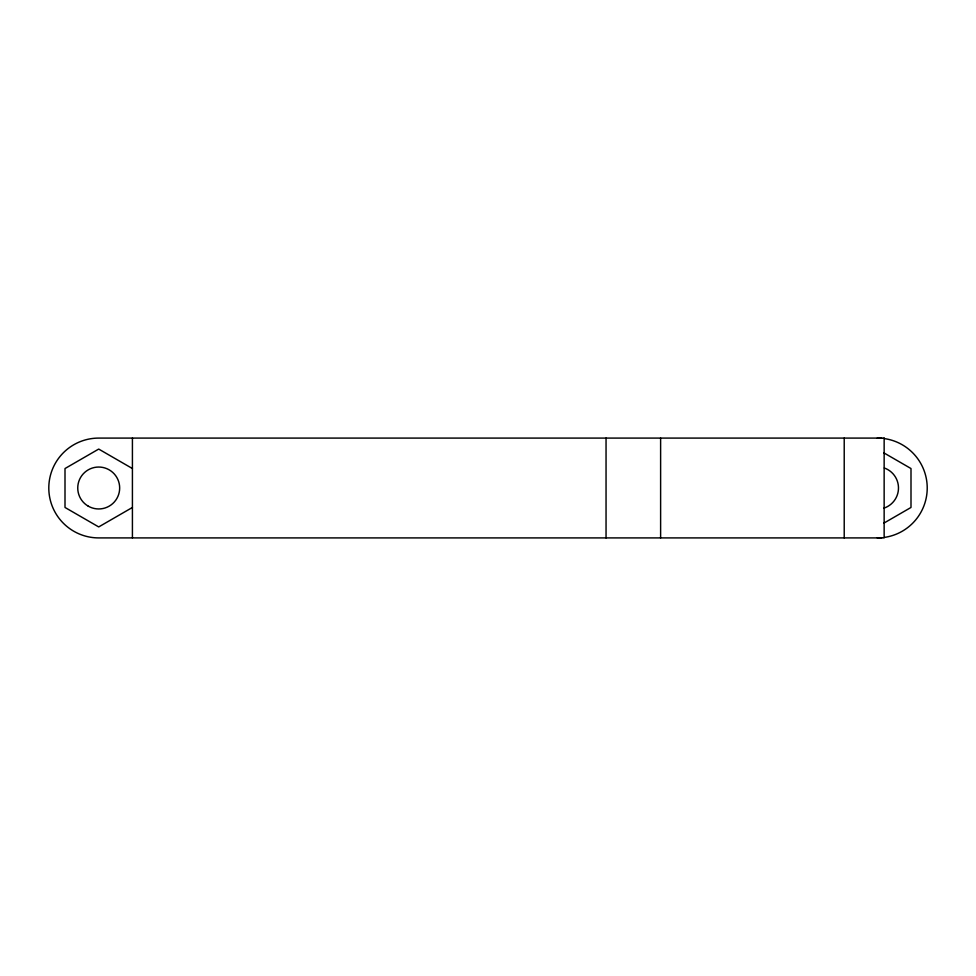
<?xml version="1.0" encoding="UTF-8"?>
<svg xmlns="http://www.w3.org/2000/svg" width="976" height="976" viewBox="0 0 976 976"><rect width="100%" height="100%" fill="white"/><g stroke="black" fill="none" stroke-linecap="round" stroke-linejoin="round"><path stroke-width="1.46" d="M132.419 507.459L98.71 526.93L65.002 507.459L65.002 468.541L98.71 449.07L132.419 468.541M883.78 523.185L910.998 507.459L910.998 468.541L883.78 452.815M844.216 438.09L844.216 537.91M660.618 438.09L660.618 537.91M606.047 438.09L606.047 537.91M132.419 438.09L132.419 537.91M884.524 438.614A49.91 49.91 0 0 1 884.524 537.386M881.633 537.715A49.91 49.91 0 0 1 877.29 537.91M877.29 438.09A49.91 49.91 0 0 1 881.633 438.285M884.329 468.004A21.204 21.204 0 0 1 883.878 508.154M884.146 438.09L98.71 438.09A49.91 49.91 0 0 0 48.8 488A49.91 49.91 0 0 0 98.71 537.91L884.146 537.91L884.146 438.09M88.23 506.154A20.96 20.96 0 0 0 119.67 488A20.96 20.96 0 0 0 88.23 469.846A20.96 20.96 0 0 0 88.23 506.154"/></g></svg>
